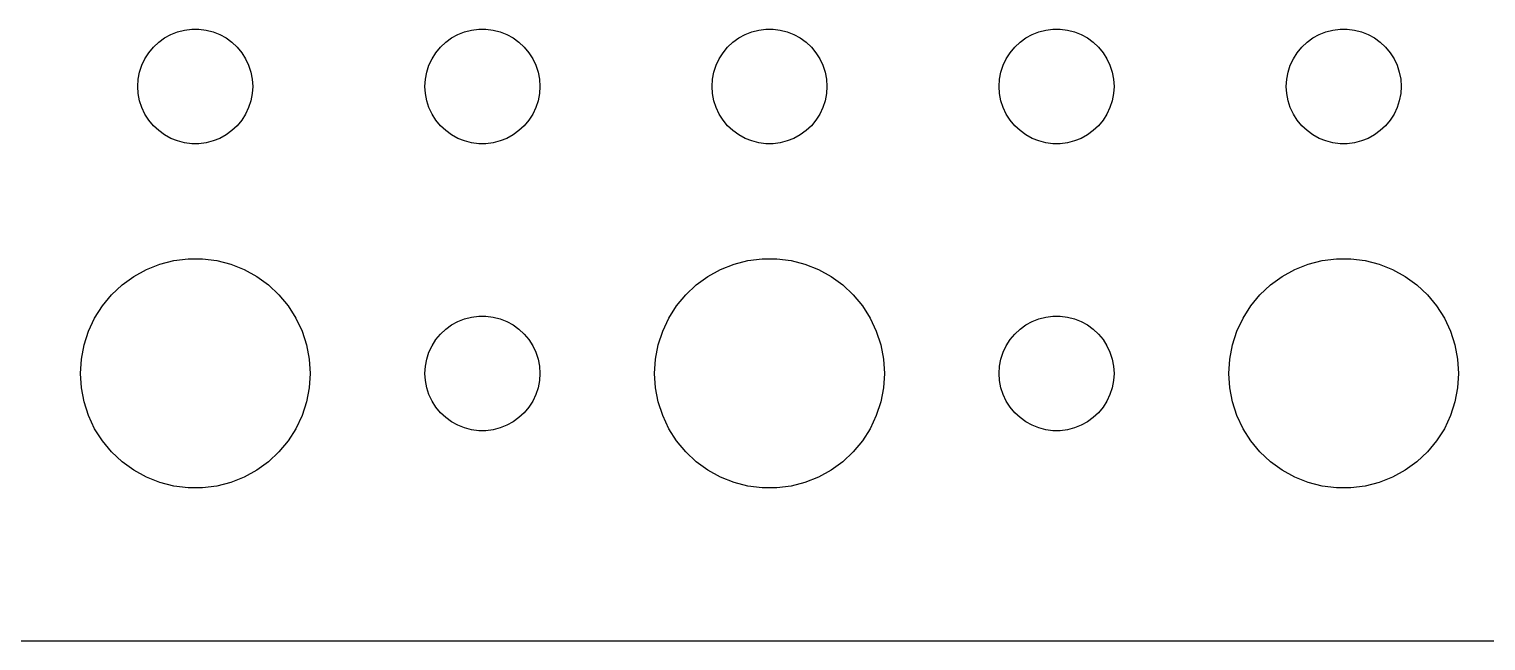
# Model space of a CAD drawing. Header units: metres. Extents: x -67 to 67, y -44 to 44.
# Drawn here: x -4.34 to 33.71, y -44.49 to -28.5 of the extents above; entities that cross this region are included whole.
import ezdxf

# ---------------------------------------------------------------- set-up
doc = ezdxf.new("R2010")
doc.units = ezdxf.units.M

msp = doc.modelspace()

# ---------------------------------------------------------------- linework, layer by layer
for p, q in [((-0.463516, -28.5734), (-0.281067, -28.5266)), ((-0.281067, -28.5266), (-0.094177, -28.503)), ((-0.094177, -28.503), (0.094177, -28.503)), ((0.094177, -28.503), (0.281067, -28.5266)), ((0.281067, -28.5266), (0.463516, -28.5734)), ((7.03647, -28.5734), (7.21892, -28.5266)), ((7.21892, -28.5266), (7.40581, -28.503)), ((7.40581, -28.503), (7.59418, -28.503)), ((7.59418, -28.503), (7.78107, -28.5266)), ((7.78107, -28.5266), (7.96352, -28.5734)), ((14.5365, -28.5734), (14.7189, -28.5266)), ((14.7189, -28.5266), (14.9058, -28.503)), ((14.9058, -28.503), (15.0942, -28.503)), ((15.0942, -28.503), (15.2811, -28.5266)), ((15.2811, -28.5266), (15.4635, -28.5734)), ((22.0365, -28.5734), (22.2189, -28.5266)), ((22.2189, -28.5266), (22.4058, -28.503)), ((22.4058, -28.503), (22.5942, -28.503)), ((22.5942, -28.503), (22.7811, -28.5266)), ((22.7811, -28.5266), (22.9635, -28.5734)), ((29.5365, -28.5734), (29.7189, -28.5266)), ((29.7189, -28.5266), (29.9058, -28.503)), ((29.9058, -28.503), (30.0942, -28.503)), ((30.0942, -28.503), (30.2811, -28.5266)), ((30.2811, -28.5266), (30.4635, -28.5734)), ((-1.09344, -28.9732), (-0.956131, -28.8442)), ((-0.956131, -28.8442), (-0.803726, -28.7335)), ((-0.803726, -28.7335), (-0.638657, -28.6427)), ((-0.638657, -28.6427), (-0.463516, -28.5734)), ((0.463516, -28.5734), (0.638657, -28.6427)), ((0.638657, -28.6427), (0.803726, -28.7335)), ((0.803726, -28.7335), (0.956131, -28.8442)), ((0.956131, -28.8442), (1.09344, -28.9732)), ((6.40654, -28.9732), (6.54385, -28.8442)), ((6.54385, -28.8442), (6.69626, -28.7335)), ((6.69626, -28.7335), (6.86133, -28.6427)), ((6.86133, -28.6427), (7.03647, -28.5734)), ((7.96352, -28.5734), (8.13866, -28.6427)), ((8.13866, -28.6427), (8.30373, -28.7335)), ((8.30373, -28.7335), (8.45613, -28.8442)), ((8.45613, -28.8442), (8.59344, -28.9732)), ((13.9065, -28.9732), (14.0439, -28.8442)), ((14.0439, -28.8442), (14.1963, -28.7335)), ((14.1963, -28.7335), (14.3613, -28.6427)), ((14.3613, -28.6427), (14.5365, -28.5734)), ((15.4635, -28.5734), (15.6387, -28.6427)), ((15.6387, -28.6427), (15.8037, -28.7335)), ((15.8037, -28.7335), (15.9561, -28.8442)), ((15.9561, -28.8442), (16.0934, -28.9732)), ((21.4065, -28.9732), (21.5439, -28.8442)), ((21.5439, -28.8442), (21.6963, -28.7335)), ((21.6963, -28.7335), (21.8613, -28.6427)), ((21.8613, -28.6427), (22.0365, -28.5734)), ((22.9635, -28.5734), (23.1387, -28.6427)), ((23.1387, -28.6427), (23.3037, -28.7335)), ((23.3037, -28.7335), (23.4561, -28.8442)), ((23.4561, -28.8442), (23.5934, -28.9732)), ((28.9065, -28.9732), (29.0439, -28.8442)), ((29.0439, -28.8442), (29.1963, -28.7335)), ((29.1963, -28.7335), (29.3613, -28.6427)), ((29.3613, -28.6427), (29.5365, -28.5734)), ((30.4635, -28.5734), (30.6387, -28.6427)), ((30.6387, -28.6427), (30.8037, -28.7335)), ((30.8037, -28.7335), (30.9561, -28.8442)), ((30.9561, -28.8442), (31.0934, -28.9732)), ((-1.39465, -29.4478), (-1.31445, -29.2774)), ((-1.31445, -29.2774), (-1.21352, -29.1183)), ((-1.21352, -29.1183), (-1.09344, -28.9732)), ((1.09344, -28.9732), (1.21352, -29.1183)), ((1.21352, -29.1183), (1.31445, -29.2774)), ((1.31445, -29.2774), (1.39465, -29.4478)), ((6.10533, -29.4478), (6.18553, -29.2774)), ((6.18553, -29.2774), (6.28647, -29.1183)), ((6.28647, -29.1183), (6.40654, -28.9732)), ((8.59344, -28.9732), (8.71352, -29.1183)), ((8.71352, -29.1183), (8.81445, -29.2774)), ((8.81445, -29.2774), (8.89465, -29.4478)), ((13.6053, -29.4478), (13.6855, -29.2774)), ((13.6855, -29.2774), (13.7865, -29.1183)), ((13.7865, -29.1183), (13.9065, -28.9732)), ((16.0934, -28.9732), (16.2135, -29.1183)), ((16.2135, -29.1183), (16.3145, -29.2774)), ((16.3145, -29.2774), (16.3947, -29.4478)), ((21.1053, -29.4478), (21.1855, -29.2774)), ((21.1855, -29.2774), (21.2865, -29.1183)), ((21.2865, -29.1183), (21.4065, -28.9732)), ((23.5934, -28.9732), (23.7135, -29.1183)), ((23.7135, -29.1183), (23.8145, -29.2774)), ((23.8145, -29.2774), (23.8947, -29.4478)), ((28.6053, -29.4478), (28.6855, -29.2774)), ((28.6855, -29.2774), (28.7865, -29.1183)), ((28.7865, -29.1183), (28.9065, -28.9732)), ((31.0934, -28.9732), (31.2135, -29.1183)), ((31.2135, -29.1183), (31.3145, -29.2774)), ((31.3145, -29.2774), (31.3947, -29.4478)), ((-1.48816, -29.812), (-1.45287, -29.627)), ((-1.45287, -29.627), (-1.39465, -29.4478)), ((1.39465, -29.4478), (1.45287, -29.627)), ((1.45287, -29.627), (1.48816, -29.812)), ((6.01183, -29.812), (6.04712, -29.627)), ((6.04712, -29.627), (6.10533, -29.4478)), ((8.89465, -29.4478), (8.95287, -29.627)), ((8.95287, -29.627), (8.98816, -29.812)), ((13.5118, -29.812), (13.5471, -29.627)), ((13.5471, -29.627), (13.6053, -29.4478)), ((16.3947, -29.4478), (16.4529, -29.627)), ((16.4529, -29.627), (16.4882, -29.812)), ((21.0118, -29.812), (21.0471, -29.627)), ((21.0471, -29.627), (21.1053, -29.4478)), ((23.8947, -29.4478), (23.9529, -29.627)), ((23.9529, -29.627), (23.9882, -29.812)), ((28.5118, -29.812), (28.5471, -29.627)), ((28.5471, -29.627), (28.6053, -29.4478)), ((31.3947, -29.4478), (31.4529, -29.627)), ((31.4529, -29.627), (31.4882, -29.812)), ((-1.5, -30), (-1.48816, -29.812)), ((-1.48816, -30.188), (-1.5, -30)), ((1.48816, -29.812), (1.5, -30)), ((1.5, -30), (1.48816, -30.188)), ((6, -30), (6.01183, -29.812)), ((6.01183, -30.188), (6, -30)), ((8.98816, -29.812), (9, -30)), ((9, -30), (8.98816, -30.188)), ((13.5, -30), (13.5118, -29.812)), ((13.5118, -30.188), (13.5, -30)), ((16.4882, -29.812), (16.5, -30)), ((16.5, -30), (16.4882, -30.188)), ((21, -30), (21.0118, -29.812)), ((21.0118, -30.188), (21, -30)), ((23.9882, -29.812), (24, -30)), ((24, -30), (23.9882, -30.188)), ((28.5, -30), (28.5118, -29.812)), ((28.5118, -30.188), (28.5, -30)), ((31.4882, -29.812), (31.5, -30)), ((31.5, -30), (31.4882, -30.188)), ((-1.45287, -30.373), (-1.48816, -30.188)), ((-1.39465, -30.5522), (-1.45287, -30.373)), ((1.45287, -30.373), (1.39465, -30.5522)), ((1.48816, -30.188), (1.45287, -30.373)), ((6.04712, -30.373), (6.01183, -30.188)), ((6.10533, -30.5522), (6.04712, -30.373)), ((8.95287, -30.373), (8.89465, -30.5522)), ((8.98816, -30.188), (8.95287, -30.373)), ((13.5471, -30.373), (13.5118, -30.188)), ((13.6053, -30.5522), (13.5471, -30.373)), ((16.4529, -30.373), (16.3947, -30.5522)), ((16.4882, -30.188), (16.4529, -30.373)), ((21.0471, -30.373), (21.0118, -30.188)), ((21.1053, -30.5522), (21.0471, -30.373)), ((23.9529, -30.373), (23.8947, -30.5522)), ((23.9882, -30.188), (23.9529, -30.373)), ((28.5471, -30.373), (28.5118, -30.188)), ((28.6053, -30.5522), (28.5471, -30.373)), ((31.4529, -30.373), (31.3947, -30.5522)), ((31.4882, -30.188), (31.4529, -30.373)), ((-1.31445, -30.7226), (-1.39465, -30.5522)), ((-1.21352, -30.8817), (-1.31445, -30.7226)), ((1.31445, -30.7226), (1.21352, -30.8817)), ((1.39465, -30.5522), (1.31445, -30.7226)), ((6.18553, -30.7226), (6.10533, -30.5522)), ((6.28647, -30.8817), (6.18553, -30.7226)), ((8.81445, -30.7226), (8.71352, -30.8817)), ((8.89465, -30.5522), (8.81445, -30.7226)), ((13.6855, -30.7226), (13.6053, -30.5522)), ((13.7865, -30.8817), (13.6855, -30.7226)), ((16.3145, -30.7226), (16.2135, -30.8817)), ((16.3947, -30.5522), (16.3145, -30.7226)), ((21.1855, -30.7226), (21.1053, -30.5522)), ((21.2865, -30.8817), (21.1855, -30.7226)), ((23.8145, -30.7226), (23.7135, -30.8817)), ((23.8947, -30.5522), (23.8145, -30.7226)), ((28.6855, -30.7226), (28.6053, -30.5522)), ((28.7865, -30.8817), (28.6855, -30.7226)), ((31.3145, -30.7226), (31.2135, -30.8817)), ((31.3947, -30.5522), (31.3145, -30.7226)), ((-1.09344, -31.0268), (-1.21352, -30.8817)), ((-0.956131, -31.1558), (-1.09344, -31.0268)), ((-0.803726, -31.2665), (-0.956131, -31.1558)), ((0.956131, -31.1558), (0.803726, -31.2665)), ((1.09344, -31.0268), (0.956131, -31.1558)), ((1.21352, -30.8817), (1.09344, -31.0268)), ((6.40654, -31.0268), (6.28647, -30.8817)), ((6.54385, -31.1558), (6.40654, -31.0268)), ((6.69626, -31.2665), (6.54385, -31.1558)), ((8.45613, -31.1558), (8.30373, -31.2665)), ((8.59344, -31.0268), (8.45613, -31.1558)), ((8.71352, -30.8817), (8.59344, -31.0268)), ((13.9065, -31.0268), (13.7865, -30.8817)), ((14.0439, -31.1558), (13.9065, -31.0268)), ((14.1963, -31.2665), (14.0439, -31.1558)), ((15.9561, -31.1558), (15.8037, -31.2665)), ((16.0934, -31.0268), (15.9561, -31.1558)), ((16.2135, -30.8817), (16.0934, -31.0268)), ((21.4065, -31.0268), (21.2865, -30.8817)), ((21.5439, -31.1558), (21.4065, -31.0268)), ((21.6963, -31.2665), (21.5439, -31.1558)), ((23.4561, -31.1558), (23.3037, -31.2665)), ((23.5934, -31.0268), (23.4561, -31.1558)), ((23.7135, -30.8817), (23.5934, -31.0268)), ((28.9065, -31.0268), (28.7865, -30.8817)), ((29.0439, -31.1558), (28.9065, -31.0268)), ((29.1963, -31.2665), (29.0439, -31.1558)), ((30.9561, -31.1558), (30.8037, -31.2665)), ((31.0934, -31.0268), (30.9561, -31.1558)), ((31.2135, -30.8817), (31.0934, -31.0268)), ((-0.638657, -31.3572), (-0.803726, -31.2665)), ((-0.463516, -31.4266), (-0.638657, -31.3572)), ((-0.281067, -31.4734), (-0.463516, -31.4266)), ((-0.094177, -31.497), (-0.281067, -31.4734)), ((0.094177, -31.497), (-0.094177, -31.497)), ((0.281067, -31.4734), (0.094177, -31.497)), ((0.463516, -31.4266), (0.281067, -31.4734)), ((0.638657, -31.3572), (0.463516, -31.4266)), ((0.803726, -31.2665), (0.638657, -31.3572)), ((6.86133, -31.3572), (6.69626, -31.2665)), ((7.03647, -31.4266), (6.86133, -31.3572)), ((7.21892, -31.4734), (7.03647, -31.4266)), ((7.40581, -31.497), (7.21892, -31.4734)), ((7.59418, -31.497), (7.40581, -31.497)), ((7.78107, -31.4734), (7.59418, -31.497)), ((7.96352, -31.4266), (7.78107, -31.4734)), ((8.13866, -31.3572), (7.96352, -31.4266)), ((8.30373, -31.2665), (8.13866, -31.3572)), ((14.3613, -31.3572), (14.1963, -31.2665)), ((14.5365, -31.4266), (14.3613, -31.3572)), ((14.7189, -31.4734), (14.5365, -31.4266)), ((14.9058, -31.497), (14.7189, -31.4734)), ((15.0942, -31.497), (14.9058, -31.497)), ((15.2811, -31.4734), (15.0942, -31.497)), ((15.4635, -31.4266), (15.2811, -31.4734)), ((15.6387, -31.3572), (15.4635, -31.4266)), ((15.8037, -31.2665), (15.6387, -31.3572)), ((21.8613, -31.3572), (21.6963, -31.2665)), ((22.0365, -31.4266), (21.8613, -31.3572)), ((22.2189, -31.4734), (22.0365, -31.4266)), ((22.4058, -31.497), (22.2189, -31.4734)), ((22.5942, -31.497), (22.4058, -31.497)), ((22.7811, -31.4734), (22.5942, -31.497)), ((22.9635, -31.4266), (22.7811, -31.4734)), ((23.1387, -31.3572), (22.9635, -31.4266)), ((23.3037, -31.2665), (23.1387, -31.3572)), ((29.3613, -31.3572), (29.1963, -31.2665)), ((29.5365, -31.4266), (29.3613, -31.3572)), ((29.7189, -31.4734), (29.5365, -31.4266)), ((29.9058, -31.497), (29.7189, -31.4734)), ((30.0942, -31.497), (29.9058, -31.497)), ((30.2811, -31.4734), (30.0942, -31.497)), ((30.4635, -31.4266), (30.2811, -31.4734)), ((30.6387, -31.3572), (30.4635, -31.4266)), ((30.8037, -31.2665), (30.6387, -31.3572)), ((-0.927048, -34.6468), (-0.562134, -34.5531)), ((-0.562134, -34.5531), (-0.18837, -34.5059)), ((-0.18837, -34.5059), (0.18837, -34.5059)), ((0.18837, -34.5059), (0.562134, -34.5531)), ((0.562134, -34.5531), (0.927048, -34.6468)), ((14.0729, -34.6468), (14.4379, -34.5531)), ((14.4379, -34.5531), (14.8116, -34.5059)), ((14.8116, -34.5059), (15.1884, -34.5059)), ((15.1884, -34.5059), (15.5621, -34.5531)), ((15.5621, -34.5531), (15.927, -34.6468)), ((29.0729, -34.6468), (29.4379, -34.5531)), ((29.4379, -34.5531), (29.8116, -34.5059)), ((29.8116, -34.5059), (30.1884, -34.5059)), ((30.1884, -34.5059), (30.5621, -34.5531)), ((30.5621, -34.5531), (30.927, -34.6468)), ((-1.91226, -35.1885), (-1.60747, -34.967)), ((-1.60747, -34.967), (-1.27733, -34.7855)), ((-1.27733, -34.7855), (-0.927048, -34.6468)), ((0.927048, -34.6468), (1.27733, -34.7855)), ((1.27733, -34.7855), (1.60747, -34.967)), ((1.60747, -34.967), (1.91226, -35.1885)), ((13.0877, -35.1885), (13.3925, -34.967)), ((13.3925, -34.967), (13.7227, -34.7855)), ((13.7227, -34.7855), (14.0729, -34.6468)), ((15.927, -34.6468), (16.2773, -34.7855)), ((16.2773, -34.7855), (16.6075, -34.967)), ((16.6075, -34.967), (16.9123, -35.1885)), ((28.0877, -35.1885), (28.3925, -34.967)), ((28.3925, -34.967), (28.7227, -34.7855)), ((28.7227, -34.7855), (29.0729, -34.6468)), ((30.927, -34.6468), (31.2773, -34.7855)), ((31.2773, -34.7855), (31.6075, -34.967)), ((31.6075, -34.967), (31.9123, -35.1885)), ((-2.1869, -35.4464), (-1.91226, -35.1885)), ((1.91226, -35.1885), (2.1869, -35.4464)), ((12.8131, -35.4464), (13.0877, -35.1885)), ((16.9123, -35.1885), (17.1869, -35.4464)), ((27.8131, -35.4464), (28.0877, -35.1885)), ((31.9123, -35.1885), (32.1869, -35.4464)), ((-2.62891, -36.0547), (-2.42705, -35.7366)), ((-2.42705, -35.7366), (-2.1869, -35.4464)), ((2.1869, -35.4464), (2.42705, -35.7366)), ((2.42705, -35.7366), (2.62891, -36.0547)), ((12.3711, -36.0547), (12.5729, -35.7366)), ((12.5729, -35.7366), (12.8131, -35.4464)), ((17.1869, -35.4464), (17.427, -35.7366)), ((17.427, -35.7366), (17.6289, -36.0547)), ((27.3711, -36.0547), (27.5729, -35.7366)), ((27.5729, -35.7366), (27.8131, -35.4464)), ((32.1869, -35.4464), (32.427, -35.7366)), ((32.427, -35.7366), (32.6289, -36.0547)), ((-2.78932, -36.3956), (-2.62891, -36.0547)), ((2.62891, -36.0547), (2.78932, -36.3956)), ((6.69626, -36.2335), (6.86133, -36.1428)), ((6.86133, -36.1428), (7.03647, -36.0734)), ((7.03647, -36.0734), (7.21892, -36.0266)), ((7.21892, -36.0266), (7.40581, -36.003)), ((7.40581, -36.003), (7.59418, -36.003)), ((7.59418, -36.003), (7.78107, -36.0266)), ((7.78107, -36.0266), (7.96352, -36.0734)), ((7.96352, -36.0734), (8.13866, -36.1428)), ((8.13866, -36.1428), (8.30373, -36.2335)), ((12.2107, -36.3956), (12.3711, -36.0547)), ((17.6289, -36.0547), (17.7893, -36.3956)), ((21.6963, -36.2335), (21.8613, -36.1428)), ((21.8613, -36.1428), (22.0365, -36.0734)), ((22.0365, -36.0734), (22.2189, -36.0266)), ((22.2189, -36.0266), (22.4058, -36.003)), ((22.4058, -36.003), (22.5942, -36.003)), ((22.5942, -36.003), (22.7811, -36.0266)), ((22.7811, -36.0266), (22.9635, -36.0734)), ((22.9635, -36.0734), (23.1387, -36.1428)), ((23.1387, -36.1428), (23.3037, -36.2335)), ((27.2107, -36.3956), (27.3711, -36.0547)), ((32.6289, -36.0547), (32.7893, -36.3956)), ((-2.90575, -36.7539), (-2.78932, -36.3956)), ((2.78932, -36.3956), (2.90575, -36.7539)), ((6.28647, -36.6183), (6.40654, -36.4732)), ((6.40654, -36.4732), (6.54385, -36.3442)), ((6.54385, -36.3442), (6.69626, -36.2335)), ((8.30373, -36.2335), (8.45613, -36.3442)), ((8.45613, -36.3442), (8.59344, -36.4732)), ((8.59344, -36.4732), (8.71352, -36.6183)), ((12.0942, -36.7539), (12.2107, -36.3956)), ((17.7893, -36.3956), (17.9057, -36.7539)), ((21.2865, -36.6183), (21.4065, -36.4732)), ((21.4065, -36.4732), (21.5439, -36.3442)), ((21.5439, -36.3442), (21.6963, -36.2335)), ((23.3037, -36.2335), (23.4561, -36.3442)), ((23.4561, -36.3442), (23.5934, -36.4732)), ((23.5934, -36.4732), (23.7135, -36.6183)), ((27.0942, -36.7539), (27.2107, -36.3956)), ((32.7893, -36.3956), (32.9057, -36.7539)), ((-2.97633, -37.124), (-2.90575, -36.7539)), ((2.90575, -36.7539), (2.97633, -37.124)), ((6.10533, -36.9478), (6.18553, -36.7774)), ((6.18553, -36.7774), (6.28647, -36.6183)), ((8.71352, -36.6183), (8.81445, -36.7774)), ((8.81445, -36.7774), (8.89465, -36.9478)), ((12.0237, -37.124), (12.0942, -36.7539)), ((17.9057, -36.7539), (17.9763, -37.124)), ((21.1053, -36.9478), (21.1855, -36.7774)), ((21.1855, -36.7774), (21.2865, -36.6183)), ((23.7135, -36.6183), (23.8145, -36.7774)), ((23.8145, -36.7774), (23.8947, -36.9478)), ((27.0237, -37.124), (27.0942, -36.7539)), ((32.9057, -36.7539), (32.9763, -37.124)), ((-3, -37.5), (-2.97633, -37.124)), ((2.97633, -37.124), (3, -37.5)), ((6.01183, -37.312), (6.04712, -37.127)), ((6.04712, -37.127), (6.10533, -36.9478)), ((8.89465, -36.9478), (8.95287, -37.127)), ((8.95287, -37.127), (8.98816, -37.312)), ((12, -37.5), (12.0237, -37.124)), ((17.9763, -37.124), (18, -37.5)), ((21.0118, -37.312), (21.0471, -37.127)), ((21.0471, -37.127), (21.1053, -36.9478)), ((23.8947, -36.9478), (23.9529, -37.127)), ((23.9529, -37.127), (23.9882, -37.312)), ((27, -37.5), (27.0237, -37.124)), ((32.9763, -37.124), (33, -37.5)), ((-2.97633, -37.876), (-3, -37.5)), ((3, -37.5), (2.97633, -37.876)), ((6, -37.5), (6.01183, -37.312)), ((6.01183, -37.688), (6, -37.5)), ((8.98816, -37.312), (9, -37.5)), ((9, -37.5), (8.98816, -37.688)), ((12.0237, -37.876), (12, -37.5)), ((18, -37.5), (17.9763, -37.876)), ((21, -37.5), (21.0118, -37.312)), ((21.0118, -37.688), (21, -37.5)), ((23.9882, -37.312), (24, -37.5)), ((24, -37.5), (23.9882, -37.688)), ((27.0237, -37.876), (27, -37.5)), ((33, -37.5), (32.9763, -37.876)), ((-2.90575, -38.2461), (-2.97633, -37.876)), ((2.97633, -37.876), (2.90575, -38.2461)), ((6.04712, -37.873), (6.01183, -37.688)), ((6.10533, -38.0522), (6.04712, -37.873)), ((6.18553, -38.2226), (6.10533, -38.0522)), ((8.89465, -38.0522), (8.81445, -38.2226)), ((8.95287, -37.873), (8.89465, -38.0522)), ((8.98816, -37.688), (8.95287, -37.873)), ((12.0942, -38.2461), (12.0237, -37.876)), ((17.9763, -37.876), (17.9057, -38.2461)), ((21.0471, -37.873), (21.0118, -37.688)), ((21.1053, -38.0522), (21.0471, -37.873)), ((21.1855, -38.2226), (21.1053, -38.0522)), ((23.8947, -38.0522), (23.8145, -38.2226)), ((23.9529, -37.873), (23.8947, -38.0522)), ((23.9882, -37.688), (23.9529, -37.873)), ((27.0942, -38.2461), (27.0237, -37.876)), ((32.9763, -37.876), (32.9057, -38.2461)), ((-2.78932, -38.6044), (-2.90575, -38.2461)), ((2.90575, -38.2461), (2.78932, -38.6044)), ((6.28647, -38.3817), (6.18553, -38.2226)), ((6.40654, -38.5268), (6.28647, -38.3817)), ((8.71352, -38.3817), (8.59344, -38.5268)), ((8.81445, -38.2226), (8.71352, -38.3817)), ((12.2107, -38.6044), (12.0942, -38.2461)), ((17.9057, -38.2461), (17.7893, -38.6044)), ((21.2865, -38.3817), (21.1855, -38.2226)), ((21.4065, -38.5268), (21.2865, -38.3817)), ((23.7135, -38.3817), (23.5934, -38.5268)), ((23.8145, -38.2226), (23.7135, -38.3817)), ((27.2107, -38.6044), (27.0942, -38.2461)), ((32.9057, -38.2461), (32.7893, -38.6044)), ((-2.62891, -38.9453), (-2.78932, -38.6044)), ((2.78932, -38.6044), (2.62891, -38.9453)), ((6.54385, -38.6558), (6.40654, -38.5268)), ((6.69626, -38.7665), (6.54385, -38.6558)), ((6.86133, -38.8572), (6.69626, -38.7665)), ((8.30373, -38.7665), (8.13866, -38.8572)), ((8.45613, -38.6558), (8.30373, -38.7665)), ((8.59344, -38.5268), (8.45613, -38.6558)), ((12.3711, -38.9453), (12.2107, -38.6044)), ((17.7893, -38.6044), (17.6289, -38.9453)), ((21.5439, -38.6558), (21.4065, -38.5268)), ((21.6963, -38.7665), (21.5439, -38.6558)), ((21.8613, -38.8572), (21.6963, -38.7665)), ((23.3037, -38.7665), (23.1387, -38.8572)), ((23.4561, -38.6558), (23.3037, -38.7665)), ((23.5934, -38.5268), (23.4561, -38.6558)), ((27.3711, -38.9453), (27.2107, -38.6044)), ((32.7893, -38.6044), (32.6289, -38.9453)), ((-2.42705, -39.2634), (-2.62891, -38.9453)), ((2.62891, -38.9453), (2.42705, -39.2634)), ((7.03647, -38.9266), (6.86133, -38.8572)), ((7.21892, -38.9734), (7.03647, -38.9266)), ((7.40581, -38.997), (7.21892, -38.9734)), ((7.59418, -38.997), (7.40581, -38.997)), ((7.78107, -38.9734), (7.59418, -38.997)), ((7.96352, -38.9266), (7.78107, -38.9734)), ((8.13866, -38.8572), (7.96352, -38.9266)), ((12.5729, -39.2634), (12.3711, -38.9453)), ((17.6289, -38.9453), (17.427, -39.2634)), ((22.0365, -38.9266), (21.8613, -38.8572)), ((22.2189, -38.9734), (22.0365, -38.9266)), ((22.4058, -38.997), (22.2189, -38.9734)), ((22.5942, -38.997), (22.4058, -38.997)), ((22.7811, -38.9734), (22.5942, -38.997)), ((22.9635, -38.9266), (22.7811, -38.9734)), ((23.1387, -38.8572), (22.9635, -38.9266)), ((27.5729, -39.2634), (27.3711, -38.9453)), ((32.6289, -38.9453), (32.427, -39.2634)), ((-2.1869, -39.5536), (-2.42705, -39.2634)), ((-1.91226, -39.8115), (-2.1869, -39.5536)), ((2.1869, -39.5536), (1.91226, -39.8115)), ((2.42705, -39.2634), (2.1869, -39.5536)), ((12.8131, -39.5536), (12.5729, -39.2634)), ((13.0877, -39.8115), (12.8131, -39.5536)), ((17.1869, -39.5536), (16.9123, -39.8115)), ((17.427, -39.2634), (17.1869, -39.5536)), ((27.8131, -39.5536), (27.5729, -39.2634)), ((28.0877, -39.8115), (27.8131, -39.5536)), ((32.1869, -39.5536), (31.9123, -39.8115)), ((32.427, -39.2634), (32.1869, -39.5536)), ((-1.60747, -40.033), (-1.91226, -39.8115)), ((1.91226, -39.8115), (1.60747, -40.033)), ((13.3925, -40.033), (13.0877, -39.8115)), ((16.9123, -39.8115), (16.6075, -40.033)), ((28.3925, -40.033), (28.0877, -39.8115)), ((31.9123, -39.8115), (31.6075, -40.033)), ((-1.27733, -40.2145), (-1.60747, -40.033)), ((-0.927048, -40.3532), (-1.27733, -40.2145)), ((1.27733, -40.2145), (0.927048, -40.3532)), ((1.60747, -40.033), (1.27733, -40.2145)), ((13.7227, -40.2145), (13.3925, -40.033)), ((14.0729, -40.3532), (13.7227, -40.2145)), ((16.2773, -40.2145), (15.927, -40.3532)), ((16.6075, -40.033), (16.2773, -40.2145)), ((28.7227, -40.2145), (28.3925, -40.033)), ((29.0729, -40.3532), (28.7227, -40.2145)), ((31.2773, -40.2145), (30.927, -40.3532)), ((31.6075, -40.033), (31.2773, -40.2145)), ((-0.562134, -40.4469), (-0.927048, -40.3532)), ((-0.18837, -40.4941), (-0.562134, -40.4469)), ((0.18837, -40.4941), (-0.18837, -40.4941)), ((0.562134, -40.4469), (0.18837, -40.4941)), ((0.927048, -40.3532), (0.562134, -40.4469)), ((14.4379, -40.4469), (14.0729, -40.3532)), ((14.8116, -40.4941), (14.4379, -40.4469)), ((15.1884, -40.4941), (14.8116, -40.4941)), ((15.5621, -40.4469), (15.1884, -40.4941)), ((15.927, -40.3532), (15.5621, -40.4469)), ((29.4379, -40.4469), (29.0729, -40.3532)), ((29.8116, -40.4941), (29.4379, -40.4469)), ((30.1884, -40.4941), (29.8116, -40.4941)), ((30.5621, -40.4469), (30.1884, -40.4941)), ((30.927, -40.3532), (30.5621, -40.4469)), ((-62.3139, -44.4901), (62.3139, -44.4901))]:
    msp.add_line(p, q)

doc.saveas('drawing.dxf')
